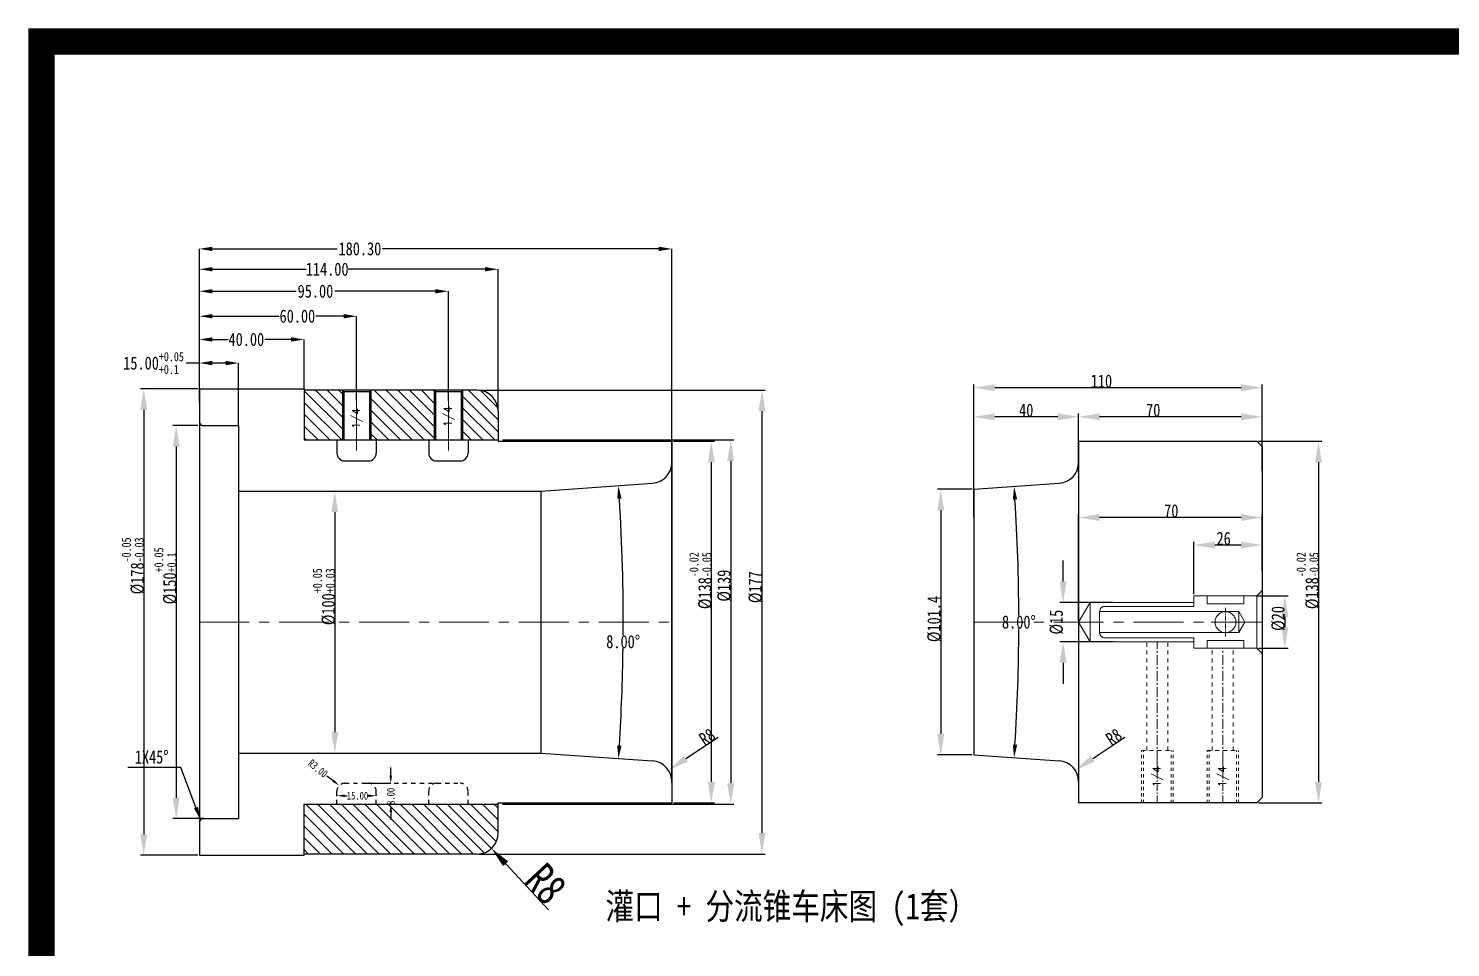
# Model space of a CAD drawing. Header units: millimetres. Extents: x 2673 to 5721, y -10743 to 3474.
# Drawn here: x 3294 to 3837, y 1300 to 1651 of the extents above; entities that cross this region are included whole.
import ezdxf
from ezdxf.enums import TextEntityAlignment as Align

# ---------------------------------------------------------------- set-up
doc = ezdxf.new("R2010")
doc.units = ezdxf.units.MM
doc.header["$LTSCALE"] = 16.335
doc.header["$PDMODE"] = 3
doc.header["$PDSIZE"] = 0.3125
for name, pattern in [('CENTER', [0.6, 0.375, -0.075, 0.075, -0.075]), ('HIDDEN', [0.2, 0.1, -0.1]), ('HIDDENX2', [0.75, 0.5, -0.25])]:
    doc.linetypes.add(name, pattern=pattern)
doc.layers.get('0').update_dxf_attribs({"linetype": 'CONTINUOUS'})
doc.layers.get('Defpoints').update_dxf_attribs({"linetype": 'CONTINUOUS'})
for name, color, linetype, lineweight in [('cool', 153, 'HIDDEN', 9), ('moldbase', 7, 'CONTINUOUS', 20), ('screw', 33, 'CONTINUOUS', 13), ('虚线', 6, 'HIDDENX2', 13)]:
    doc.layers.add(name, color=color, linetype=linetype, lineweight=lineweight)
doc.layers.add('DEFAULT_2', color=8, linetype='HIDDEN')
doc.styles.get("Standard").update_dxf_attribs({"font": 'txt', "width": 0.8})
doc.styles.add('TXT', font='txt.shx', dxfattribs={"bigfont": 'gbcbig.shx'})
doc.dimstyles.new('ISO-25', dxfattribs={"dimtxt": 12, "dimasz": 8, "dimexe": 1.25, "dimexo": 0.625, "dimgap": 0, "dimtad": 1, "dimdsep": 46, "dimtxsty": 'Standard', "dimcen": 0, "dimclrd": 4, "dimclre": 4, "dimclrt": 6, "dimazin": 0, "dimtfac": 1, "dimtofl": 0, "dimtmove": 0, "dimatfit": 3, "dimfxl": 0, "dimarcsym": 0})
doc.dimstyles.get("Standard").update_dxf_attribs({"dimtxt": 0.15625, "dimasz": 0.1875, "dimexe": 0.125, "dimexo": 0.0625, "dimtad": 0, "dimtih": 1, "dimtoh": 1, "dimdsep": 46, "dimtxsty": 'Standard', "dimcen": 0.09, "dimadec": 0, "dimazin": 0, "dimtp": 0.01, "dimtm": 0.01, "dimtfac": 1, "dimtofl": 0, "dimtmove": 0, "dimatfit": 3, "dimfxl": 0, "dimtolj": 1, "dimarcsym": 0})
doc.dimstyles.new('STANDARD$0', dxfattribs={"dimscale": 2, "dimtxt": 3, "dimasz": 3, "dimexe": 1.25, "dimexo": 0.625, "dimgap": 0.5, "dimtad": 0, "dimdsep": 46, "dimlunit": 6, "dimtxsty": 'Standard', "dimblk": 'CLOSEDBLANK', "dimcen": 0, "dimclrt": 2, "dimazin": 2, "dimtfac": 2, "dimtmove": 1, "dimatfit": 3, "dimfxl": 0, "dimtolj": 1, "dimtzin": 0, "dimarcsym": 0})

# ---------------------------------------------------------------- blocks, each defined once
blk = doc.blocks.new('*D463')
at = {"color": 4, "lineweight": -2}
for p, q in [((3540.42, 1493.68), (3556.08, 1493.68)), ((3554.83, 1485.68), (3554.83, 1363.68)), ((3540.42, 1355.68), (3556.08, 1355.68))]:
    blk.add_line(p, q, dxfattribs=at)
at = {"color": 4}
for points in [[(3553.5, 1485.68), (3556.17, 1485.68), (3554.83, 1493.68)], [(3553.5, 1363.68), (3556.17, 1363.68), (3554.83, 1355.68)]]:
    blk.add_solid(points, dxfattribs=at)
at = {"layer": 'Defpoints', "color": 0}
for p in [(3539.8, 1493.68), (3539.8, 1355.68), (3554.83, 1355.68)]:
    blk.add_point(p, dxfattribs=at)
at = {"color": 6, "lineweight": 0, "insert": (3550.75, 1440.49), "char_height": 5, "attachment_point": 5, "rotation": 90}
blk.add_mtext('%%C138{\\H0.7x;\\S-0.02^ -0.05;}', dxfattribs=at)
blk = doc.blocks.new('*D464')
at = {"color": 4, "lineweight": -2}
for p, q in [((3394.03, 1474.68), (3412.43, 1474.68)), ((3411.18, 1466.68), (3411.18, 1382.68)), ((3391.22, 1374.68), (3412.43, 1374.68))]:
    blk.add_line(p, q, dxfattribs=at)
at = {"color": 4}
for points in [[(3409.84, 1466.68), (3412.51, 1466.68), (3411.18, 1474.68)], [(3409.84, 1382.68), (3412.51, 1382.68), (3411.18, 1374.68)]]:
    blk.add_solid(points, dxfattribs=at)
at = {"layer": 'Defpoints', "color": 0}
for p in [(3393.4, 1474.68), (3390.6, 1374.68), (3411.18, 1374.68)]:
    blk.add_point(p, dxfattribs=at)
at = {"color": 6, "lineweight": 0, "insert": (3407.09, 1434.36), "char_height": 5, "attachment_point": 5, "rotation": 90}
blk.add_mtext('%%C100{\\H0.7x;\\S+0.05^ +0.03;}', dxfattribs=at)
blk = doc.blocks.new('*D465')
at = {"color": 4, "lineweight": -2}
for p, q in [((3359.5, 1508.68), (3359.5, 1532.54)), ((3364.5, 1532.54), (3370.44, 1532.54)), ((3394.5, 1532.54), (3384.44, 1532.54)), ((3399.5, 1513.68), (3399.5, 1532.54))]:
    blk.add_line(p, q, dxfattribs=at)
at = {"color": 4}
for points in [[(3364.5, 1533.38), (3364.5, 1531.71), (3359.5, 1532.54)], [(3394.5, 1533.38), (3394.5, 1531.71), (3399.5, 1532.54)]]:
    blk.add_solid(points, dxfattribs=at)
at = {"layer": 'Defpoints', "color": 0}
for p in [(3399.5, 1532.54), (3359.5, 1508.68), (3399.5, 1513.68)]:
    blk.add_point(p, dxfattribs=at)
at = {"color": 6, "insert": (3377.44, 1532.54), "char_height": 5, "attachment_point": 5}
blk.add_mtext('\\A1;40.00', dxfattribs=at)
blk = doc.blocks.new('*D476')
at = {"color": 4, "lineweight": -2}
for p, q in [((3359.5, 1508.68), (3359.5, 1541.42)), ((3364.5, 1541.42), (3389.91, 1541.42)), ((3414.5, 1541.42), (3403.91, 1541.42)), ((3419.5, 1509.18), (3419.5, 1541.42))]:
    blk.add_line(p, q, dxfattribs=at)
at = {"color": 4}
for points in [[(3364.5, 1542.25), (3364.5, 1540.58), (3359.5, 1541.42)], [(3414.5, 1542.25), (3414.5, 1540.58), (3419.5, 1541.42)]]:
    blk.add_solid(points, dxfattribs=at)
at = {"layer": 'Defpoints', "color": 0}
for p in [(3419.5, 1541.42), (3359.5, 1508.68), (3419.5, 1509.18)]:
    blk.add_point(p, dxfattribs=at)
at = {"color": 6, "insert": (3396.91, 1541.42), "char_height": 5, "attachment_point": 5}
blk.add_mtext('\\A1;60.00', dxfattribs=at)
blk = doc.blocks.new('*D477')
at = {"color": 4, "lineweight": -2}
for p, q in [((3359.5, 1508.68), (3359.5, 1550.94)), ((3364.5, 1550.94), (3396.46, 1550.94)), ((3449.5, 1550.94), (3411.13, 1550.94)), ((3454.5, 1509.18), (3454.5, 1550.94))]:
    blk.add_line(p, q, dxfattribs=at)
at = {"color": 4}
for points in [[(3364.5, 1551.77), (3364.5, 1550.1), (3359.5, 1550.94)], [(3449.5, 1551.77), (3449.5, 1550.1), (3454.5, 1550.94)]]:
    blk.add_solid(points, dxfattribs=at)
at = {"layer": 'Defpoints', "color": 0}
for p in [(3454.5, 1550.94), (3359.5, 1508.68), (3454.5, 1509.18)]:
    blk.add_point(p, dxfattribs=at)
at = {"color": 6, "insert": (3403.8, 1550.94), "char_height": 5, "attachment_point": 5}
blk.add_mtext('\\A1;95.00', dxfattribs=at)
blk = doc.blocks.new('*D478')
at = {"color": 4, "lineweight": -2}
for p, q in [((3359.5, 1508.68), (3359.5, 1559.34)), ((3364.5, 1559.34), (3400.27, 1559.34)), ((3468.5, 1559.34), (3416.27, 1559.34)), ((3473.5, 1505.18), (3473.5, 1559.34))]:
    blk.add_line(p, q, dxfattribs=at)
at = {"color": 4}
for points in [[(3364.5, 1560.17), (3364.5, 1558.51), (3359.5, 1559.34)], [(3468.5, 1560.17), (3468.5, 1558.51), (3473.5, 1559.34)]]:
    blk.add_solid(points, dxfattribs=at)
at = {"layer": 'Defpoints', "color": 0}
for p in [(3473.5, 1559.34), (3359.5, 1508.68), (3473.5, 1505.18)]:
    blk.add_point(p, dxfattribs=at)
at = {"color": 6, "insert": (3408.27, 1559.34), "char_height": 5, "attachment_point": 5}
blk.add_mtext('\\A1;114.00', dxfattribs=at)
blk = doc.blocks.new('*D479')
at = {"color": 4, "lineweight": -2}
for p, q in [((3359.5, 1508.68), (3359.5, 1567.12)), ((3364.5, 1567.12), (3412.1, 1567.12)), ((3534.8, 1567.12), (3429.43, 1567.12)), ((3539.8, 1363.36), (3539.8, 1567.12))]:
    blk.add_line(p, q, dxfattribs=at)
at = {"color": 4}
for points in [[(3364.5, 1567.95), (3364.5, 1566.29), (3359.5, 1567.12)], [(3534.8, 1567.95), (3534.8, 1566.29), (3539.8, 1567.12)]]:
    blk.add_solid(points, dxfattribs=at)
at = {"layer": 'Defpoints', "color": 0}
for p in [(3539.8, 1567.12), (3359.5, 1508.68), (3539.8, 1363.36)]:
    blk.add_point(p, dxfattribs=at)
at = {"color": 6, "insert": (3420.76, 1567.12), "char_height": 5, "attachment_point": 5}
blk.add_mtext('\\A1;180.30', dxfattribs=at)
blk = doc.blocks.new('*D468')
at = {"color": 4, "lineweight": -2}
for p, q in [((3694.97, 1481.81), (3694.97, 1504.27)), ((3756.97, 1503.02), (3702.97, 1503.02)), ((3764.97, 1487.31), (3764.97, 1504.27))]:
    blk.add_line(p, q, dxfattribs=at)
at = {"color": 4}
for points in [[(3702.97, 1504.35), (3702.97, 1501.68), (3694.97, 1503.02)], [(3756.97, 1504.35), (3756.97, 1501.68), (3764.97, 1503.02)]]:
    blk.add_solid(points, dxfattribs=at)
at = {"layer": 'Defpoints', "color": 0}
for p in [(3694.97, 1503.02), (3764.97, 1486.68), (3694.97, 1481.18)]:
    blk.add_point(p, dxfattribs=at)
at = {"color": 6, "lineweight": 0, "insert": (3723.42, 1505.52), "char_height": 5, "attachment_point": 5}
blk.add_mtext('70', dxfattribs=at)
blk = doc.blocks.new('*D469')
at = {"color": 4, "lineweight": -2}
for p, q in [((3654.97, 1464.74), (3654.97, 1515.38)), ((3756.97, 1514.13), (3662.97, 1514.13)), ((3764.97, 1482.31), (3764.97, 1515.38))]:
    blk.add_line(p, q, dxfattribs=at)
at = {"color": 4}
for points in [[(3662.97, 1515.46), (3662.97, 1512.8), (3654.97, 1514.13)], [(3756.97, 1515.46), (3756.97, 1512.8), (3764.97, 1514.13)]]:
    blk.add_solid(points, dxfattribs=at)
at = {"layer": 'Defpoints', "color": 0}
for p in [(3654.97, 1514.13), (3764.97, 1481.68), (3654.97, 1464.12)]:
    blk.add_point(p, dxfattribs=at)
at = {"color": 6, "lineweight": 0, "insert": (3703.66, 1516.63), "char_height": 5, "attachment_point": 5}
blk.add_mtext('110', dxfattribs=at)
blk = doc.blocks.new('*D470')
at = {"color": 4, "lineweight": -2}
for p, q in [((3654.97, 1464.74), (3654.97, 1504.27)), ((3686.97, 1503.02), (3662.97, 1503.02)), ((3694.97, 1482.2), (3694.97, 1504.27))]:
    blk.add_line(p, q, dxfattribs=at)
at = {"color": 4}
for points in [[(3662.97, 1504.35), (3662.97, 1501.68), (3654.97, 1503.02)], [(3686.97, 1504.35), (3686.97, 1501.68), (3694.97, 1503.02)]]:
    blk.add_solid(points, dxfattribs=at)
at = {"layer": 'Defpoints', "color": 0}
for p in [(3654.97, 1503.02), (3694.97, 1481.57), (3654.97, 1464.12)]:
    blk.add_point(p, dxfattribs=at)
at = {"color": 6, "lineweight": 0, "insert": (3674.97, 1505.52), "char_height": 5, "attachment_point": 5}
blk.add_mtext('40', dxfattribs=at)
blk = doc.blocks.new('*D471')
at = {"color": 4, "lineweight": -2}
for p, q in [((3763.59, 1493.68), (3787.73, 1493.68)), ((3786.48, 1485.68), (3786.48, 1363.68)), ((3763.59, 1355.68), (3787.73, 1355.68))]:
    blk.add_line(p, q, dxfattribs=at)
at = {"color": 4}
for points in [[(3785.14, 1485.68), (3787.81, 1485.68), (3786.48, 1493.68)], [(3785.14, 1363.68), (3787.81, 1363.68), (3786.48, 1355.68)]]:
    blk.add_solid(points, dxfattribs=at)
at = {"layer": 'Defpoints', "color": 0}
for p in [(3762.97, 1493.68), (3762.97, 1355.68), (3786.48, 1355.68)]:
    blk.add_point(p, dxfattribs=at)
at = {"color": 6, "lineweight": 0, "insert": (3782.39, 1440.49), "char_height": 5, "attachment_point": 5, "rotation": 90}
blk.add_mtext('%%C138{\\H0.7x;\\S-0.02^ -0.05;}', dxfattribs=at)
blk = doc.blocks.new('*D489')
at = {"color": 4, "lineweight": -2}
for p, q in [((3654.34, 1475.38), (3641.1, 1475.38)), ((3642.35, 1467.38), (3642.35, 1381.98)), ((3654.34, 1373.98), (3641.1, 1373.98))]:
    blk.add_line(p, q, dxfattribs=at)
at = {"color": 4}
for points in [[(3641.01, 1467.38), (3643.68, 1467.38), (3642.35, 1475.38)], [(3641.01, 1381.98), (3643.68, 1381.98), (3642.35, 1373.98)]]:
    blk.add_solid(points, dxfattribs=at)
at = {"layer": 'Defpoints', "color": 0}
for p in [(3654.97, 1475.38), (3642.35, 1373.98), (3654.97, 1373.98)]:
    blk.add_point(p, dxfattribs=at)
at = {"color": 6, "lineweight": 0, "insert": (3639.85, 1425.87), "char_height": 5, "attachment_point": 5, "rotation": 90}
blk.add_mtext('%%c101.4', dxfattribs=at)
blk = doc.blocks.new('*D490')
at = {"color": 4, "lineweight": -2}
for p, q in [((3762.51, 1434.68), (3774.87, 1434.68)), ((3773.62, 1426.68), (3773.62, 1422.68)), ((3763.59, 1414.68), (3774.87, 1414.68))]:
    blk.add_line(p, q, dxfattribs=at)
at = {"color": 4}
for points in [[(3772.28, 1426.68), (3774.95, 1426.68), (3773.62, 1434.68)], [(3772.28, 1422.68), (3774.95, 1422.68), (3773.62, 1414.68)]]:
    blk.add_solid(points, dxfattribs=at)
at = {"layer": 'Defpoints', "color": 0}
for p in [(3761.88, 1434.68), (3762.97, 1414.68), (3773.62, 1414.68)]:
    blk.add_point(p, dxfattribs=at)
at = {"color": 6, "lineweight": 0, "insert": (3771.12, 1426.07), "char_height": 5, "attachment_point": 5, "rotation": 90}
blk.add_mtext('%%c20', dxfattribs=at)
blk = doc.blocks.new('*D491')
at = {"color": 4, "lineweight": -2}
for p, q in [((3738.97, 1435.31), (3738.97, 1455.33)), ((3756.97, 1454.08), (3746.97, 1454.08)), ((3764.97, 1447.96), (3764.97, 1455.33))]:
    blk.add_line(p, q, dxfattribs=at)
at = {"color": 4}
for points in [[(3746.97, 1455.41), (3746.97, 1452.75), (3738.97, 1454.08)], [(3756.97, 1455.41), (3756.97, 1452.75), (3764.97, 1454.08)]]:
    blk.add_solid(points, dxfattribs=at)
at = {"layer": 'Defpoints', "color": 0}
for p in [(3738.97, 1454.08), (3764.97, 1447.33), (3738.97, 1434.68)]:
    blk.add_point(p, dxfattribs=at)
at = {"color": 6, "lineweight": 0, "insert": (3750.29, 1456.58), "char_height": 5, "attachment_point": 5}
blk.add_mtext('26', dxfattribs=at)
blk = doc.blocks.new('*D492')
at = {"color": 4, "lineweight": -2}
for p, q in [((3689.03, 1440.18), (3689.03, 1448.18)), ((3707.98, 1432.18), (3687.78, 1432.18)), ((3707.98, 1417.18), (3687.78, 1417.18)), ((3689.03, 1409.18), (3689.03, 1401.18))]:
    blk.add_line(p, q, dxfattribs=at)
at = {"color": 4}
for points in [[(3687.7, 1440.18), (3690.37, 1440.18), (3689.03, 1432.18)], [(3687.7, 1409.18), (3690.37, 1409.18), (3689.03, 1417.18)]]:
    blk.add_solid(points, dxfattribs=at)
at = {"layer": 'Defpoints', "color": 0}
for p in [(3708.61, 1432.18), (3689.03, 1417.18), (3708.61, 1417.18)]:
    blk.add_point(p, dxfattribs=at)
at = {"color": 6, "lineweight": 0, "insert": (3686.53, 1424.68), "char_height": 5, "attachment_point": 5, "rotation": 90}
blk.add_mtext('%%c15', dxfattribs=at)
blk = doc.blocks.new('*D472')
at = {"color": 4, "lineweight": -2}
for p, q in [((3358.87, 1513.68), (3337.04, 1513.68)), ((3338.29, 1505.68), (3338.29, 1343.68)), ((3358.87, 1335.68), (3337.04, 1335.68))]:
    blk.add_line(p, q, dxfattribs=at)
at = {"color": 4}
for points in [[(3336.95, 1505.68), (3339.62, 1505.68), (3338.29, 1513.68)], [(3336.95, 1343.68), (3339.62, 1343.68), (3338.29, 1335.68)]]:
    blk.add_solid(points, dxfattribs=at)
at = {"layer": 'Defpoints', "color": 0}
for p in [(3359.5, 1513.68), (3338.29, 1335.68), (3359.5, 1335.68)]:
    blk.add_point(p, dxfattribs=at)
at = {"color": 6, "lineweight": 0, "insert": (3334.2, 1446.13), "char_height": 5, "attachment_point": 5, "rotation": 90}
blk.add_mtext('%%C178{\\H0.7x;\\S-0.05^ -0.03;}', dxfattribs=at)
blk = doc.blocks.new('*D473')
at = {"color": 3, "linetype": 'Continuous', "lineweight": -2}
for p, q in [((3412, 1358.23), (3412, 1358.41)), ((3415, 1358.41), (3415.84, 1358.41)), ((3424, 1358.41), (3423.84, 1358.41)), ((3427, 1358.5), (3427, 1358.41))]:
    blk.add_line(p, q, dxfattribs=at)
at = {"color": 3}
for points in [[(3415, 1358.91), (3415, 1357.91), (3412, 1358.41)], [(3424, 1358.91), (3424, 1357.91), (3427, 1358.41)]]:
    blk.add_solid(points, dxfattribs=at)
at = {"layer": 'Defpoints', "color": 0}
for p in [(3412, 1358.41), (3412, 1358.23), (3427, 1358.5)]:
    blk.add_point(p, dxfattribs=at)
at = {"color": 6, "insert": (3419.84, 1358.41), "char_height": 3, "attachment_point": 5}
blk.add_mtext('\\A1;15.00', dxfattribs=at)
blk = doc.blocks.new('*D493')
at = {"color": 3, "linetype": 'Continuous', "lineweight": -2}
for p, q in [((3432.54, 1366.18), (3432.54, 1369.18)), ((3421.9, 1363.18), (3432.54, 1363.18)), ((3422.6, 1355.18), (3432.54, 1355.18)), ((3432.54, 1352.18), (3432.54, 1349.18))]:
    blk.add_line(p, q, dxfattribs=at)
at = {"color": 3}
for points in [[(3432.04, 1366.18), (3433.04, 1366.18), (3432.54, 1363.18)], [(3432.04, 1352.18), (3433.04, 1352.18), (3432.54, 1355.18)]]:
    blk.add_solid(points, dxfattribs=at)
at = {"layer": 'Defpoints', "color": 0}
for p in [(3421.9, 1363.18), (3422.6, 1355.18), (3432.54, 1355.18)]:
    blk.add_point(p, dxfattribs=at)
at = {"color": 6, "insert": (3432.54, 1358.18), "char_height": 3, "attachment_point": 5, "rotation": 90}
blk.add_mtext('\\A1;8.00', dxfattribs=at)
blk = doc.blocks.new('*D494')
at = {"color": 3, "linetype": 'Continuous', "lineweight": -2}
blk.add_line((3408.2, 1366.07), (3410.54, 1364.18), dxfattribs=at)
at = {"color": 3}
blk.add_solid([(3410.85, 1364.57), (3410.23, 1363.79), (3412.88, 1362.3)], dxfattribs=at)
at = {"layer": 'Defpoints', "color": 0}
for p in [(3412.88, 1362.3), (3415.21, 1360.42)]:
    blk.add_point(p, dxfattribs=at)
at = {"color": 6, "insert": (3404.77, 1368.82), "char_height": 3, "attachment_point": 5, "rotation": 321.1797}
blk.add_mtext('\\A1;R3.00', dxfattribs=at)
blk = doc.blocks.new('*D495')
at = {"color": 4, "lineweight": -2}
for p, q in [((3466.12, 1513.18), (3575.41, 1513.18)), ((3574.16, 1505.18), (3574.16, 1344.18)), ((3466.12, 1336.18), (3575.41, 1336.18))]:
    blk.add_line(p, q, dxfattribs=at)
at = {"color": 4}
for points in [[(3572.82, 1505.18), (3575.49, 1505.18), (3574.16, 1513.18)], [(3572.82, 1344.18), (3575.49, 1344.18), (3574.16, 1336.18)]]:
    blk.add_solid(points, dxfattribs=at)
at = {"layer": 'Defpoints', "color": 0}
for p in [(3465.5, 1513.18), (3465.5, 1336.18), (3574.16, 1336.18)]:
    blk.add_point(p, dxfattribs=at)
at = {"color": 6, "lineweight": 0, "insert": (3571.66, 1438.02), "char_height": 5, "attachment_point": 5, "rotation": 90}
blk.add_mtext('%%c177', dxfattribs=at)
blk = doc.blocks.new('*D474')
at = {"color": 4, "lineweight": -2}
for p, q in [((3358.87, 1499.68), (3349.43, 1499.68)), ((3350.68, 1491.68), (3350.68, 1357.68)), ((3361.24, 1349.68), (3349.43, 1349.68))]:
    blk.add_line(p, q, dxfattribs=at)
at = {"color": 4}
for points in [[(3349.34, 1491.68), (3352.01, 1491.68), (3350.68, 1499.68)], [(3349.34, 1357.68), (3352.01, 1357.68), (3350.68, 1349.68)]]:
    blk.add_solid(points, dxfattribs=at)
at = {"layer": 'Defpoints', "color": 0}
for p in [(3359.5, 1499.68), (3350.68, 1349.68), (3361.86, 1349.68)]:
    blk.add_point(p, dxfattribs=at)
at = {"color": 6, "lineweight": 0, "insert": (3346.59, 1442.31), "char_height": 5, "attachment_point": 5, "rotation": 90}
blk.add_mtext('%%C150{\\H0.7x;\\S+0.05^ +0.1;}', dxfattribs=at)
blk = doc.blocks.new('*D496')
at = {"color": 4, "lineweight": -2}
for p, q in [((3475.12, 1494.18), (3563.48, 1494.18)), ((3562.23, 1486.18), (3562.23, 1363.18)), ((3475.12, 1355.18), (3563.48, 1355.18))]:
    blk.add_line(p, q, dxfattribs=at)
at = {"color": 4}
for points in [[(3560.9, 1486.18), (3563.56, 1486.18), (3562.23, 1494.18)], [(3560.9, 1363.18), (3563.56, 1363.18), (3562.23, 1355.18)]]:
    blk.add_solid(points, dxfattribs=at)
at = {"layer": 'Defpoints', "color": 0}
for p in [(3474.5, 1494.18), (3474.5, 1355.18), (3562.23, 1355.18)]:
    blk.add_point(p, dxfattribs=at)
at = {"color": 6, "lineweight": 0, "insert": (3559.73, 1438.59), "char_height": 5, "attachment_point": 5, "rotation": 90}
blk.add_mtext('%%c139', dxfattribs=at)
blk = doc.blocks.new('*D497')
at = {"color": 4, "lineweight": -2}
for p, q in [((3359.5, 1523.55), (3354.5, 1523.55)), ((3359.5, 1512.67), (3359.5, 1523.55)), ((3369.5, 1523.55), (3364.5, 1523.55)), ((3374.5, 1499.68), (3374.5, 1523.55))]:
    blk.add_line(p, q, dxfattribs=at)
at = {"color": 4}
for points in [[(3364.5, 1524.38), (3364.5, 1522.71), (3359.5, 1523.55)], [(3369.5, 1524.38), (3369.5, 1522.71), (3374.5, 1523.55)]]:
    blk.add_solid(points, dxfattribs=at)
at = {"layer": 'Defpoints', "color": 0}
for p in [(3359.5, 1523.55), (3359.5, 1512.67), (3374.5, 1499.68)]:
    blk.add_point(p, dxfattribs=at)
at = {"color": 6, "insert": (3342.03, 1523.55), "char_height": 5, "attachment_point": 5}
blk.add_mtext('\\A1;15.00{\\H0.7x;\\S+0.05^ +0.1;}', dxfattribs=at)
blk = doc.blocks.new('*D500')
at = {"color": 4, "lineweight": -2}
for start, end in [(359.61598, 3.61621), (356.38379, 359.23217)]:
    blk.add_arc((2774.77, 1424.68), 746.46, start, end, dxfattribs=at)
at = {"color": 4}
for points in [[(3518.91, 1471.71), (3520.57, 1471.82), (3519.4, 1476.75)], [(3520.57, 1377.55), (3518.91, 1377.66), (3519.4, 1372.61)]]:
    blk.add_solid(points, dxfattribs=at)
at = {"layer": 'Defpoints', "color": 0}
for p in [(3532.36, 1477.66), (3489.8, 1474.68), (3521.02, 1442.05), (3489.8, 1374.68), (3532.36, 1371.71)]:
    blk.add_point(p, dxfattribs=at)
at = {"color": 6, "insert": (3521.19, 1417.18), "char_height": 5, "attachment_point": 5}
blk.add_mtext('\\A1;8.00°', dxfattribs=at)
blk = doc.blocks.new('*D501')
at = {"color": 4, "lineweight": -2}
blk.add_line((3557.39, 1380.62), (3545.15, 1372.54), dxfattribs=at)
at = {"color": 4}
blk.add_solid([(3544.42, 1373.66), (3545.89, 1371.43), (3538.47, 1368.13)], dxfattribs=at)
at = {"layer": 'Defpoints', "color": 0}
for p in [(3538.47, 1368.13), (3531.8, 1363.73)]:
    blk.add_point(p, dxfattribs=at)
at = {"color": 6, "lineweight": 0, "insert": (3553.23, 1380.87), "char_height": 5, "attachment_point": 5, "rotation": 33.4383}
blk.add_mtext('R8', dxfattribs=at)
blk = doc.blocks.new('*D502')
at = {"color": 4, "lineweight": -2}
for start, end in [(0.19285, 3.61401), (356.3857, 359.80686)]:
    blk.add_arc((2929.96, 1424.68), 742.2, start, end, dxfattribs=at)
at = {"color": 4}
for points in [[(3669.85, 1471.41), (3671.52, 1471.52), (3670.35, 1476.46)], [(3671.52, 1377.84), (3669.85, 1377.95), (3670.35, 1372.91)]]:
    blk.add_solid(points, dxfattribs=at)
at = {"layer": 'Defpoints', "color": 0}
for p in [(3687.58, 1477.66), (3654.97, 1475.38), (3671.96, 1407.41), (3654.97, 1373.98), (3687.53, 1371.71)]:
    blk.add_point(p, dxfattribs=at)
at = {"color": 6, "insert": (3672.16, 1424.68), "char_height": 5, "attachment_point": 5}
blk.add_mtext('\\A1;8.00°', dxfattribs=at)
blk = doc.blocks.new('*D503')
at = {"color": 4, "lineweight": -2}
blk.add_line((3712.56, 1380.62), (3700.32, 1372.54), dxfattribs=at)
at = {"color": 4}
blk.add_solid([(3699.59, 1373.66), (3701.06, 1371.43), (3693.64, 1368.13)], dxfattribs=at)
at = {"layer": 'Defpoints', "color": 0}
for p in [(3693.64, 1368.13), (3686.97, 1363.73)]:
    blk.add_point(p, dxfattribs=at)
at = {"color": 6, "lineweight": 0, "insert": (3708.4, 1380.87), "char_height": 5, "attachment_point": 5, "rotation": 33.4383}
blk.add_mtext('R8', dxfattribs=at)
blk = doc.blocks.new('*D513')
at = {"color": 4, "lineweight": -2}
for p, q in [((3694.97, 1425.31), (3694.97, 1465.85)), ((3764.97, 1444.15), (3764.97, 1465.85)), ((3756.97, 1464.6), (3702.97, 1464.6))]:
    blk.add_line(p, q, dxfattribs=at)
at = {"color": 4}
for points in [[(3702.97, 1465.93), (3702.97, 1463.27), (3694.97, 1464.6)], [(3756.97, 1465.93), (3756.97, 1463.27), (3764.97, 1464.6)]]:
    blk.add_solid(points, dxfattribs=at)
at = {"layer": 'Defpoints', "color": 0}
for p in [(3694.97, 1464.6), (3764.97, 1443.52), (3694.97, 1424.68)]:
    blk.add_point(p, dxfattribs=at)
at = {"color": 6, "lineweight": 0, "insert": (3730.31, 1467.1), "char_height": 5, "attachment_point": 5}
blk.add_mtext('70', dxfattribs=at)
blk = doc.blocks.new('*D539')
at = {"color": 4, "lineweight": -2}
blk.add_line((3492.67, 1314.83), (3476.37, 1332.44), dxfattribs=at)
at = {"color": 4}
blk.add_solid([(3477.35, 1333.35), (3475.39, 1331.54), (3470.93, 1338.31)], dxfattribs=at)
at = {"layer": 'Defpoints', "color": 0}
for p in [(3465.5, 1344.18), (3470.93, 1338.31)]:
    blk.add_point(p, dxfattribs=at)
at = {"color": 6, "insert": (3491.64, 1324.78), "char_height": 12, "attachment_point": 5, "rotation": 312.7928}
blk.add_mtext('R8', dxfattribs=at)

msp = doc.modelspace()

# ---------------------------------------------------------------- hatches: boundary and pattern name
h = msp.add_hatch()
h.set_pattern_fill('ANSI31', color=6, angle=90, style=0)
h.set_pattern_definition([(135, (3806.1718, -2045.761), (-2.245064, -2.245064), [])])
h.paths.add_polyline_path([(3414.099, 1513.182), (3399.499, 1513.182), (3399.499, 1494.182), (3414.099, 1494.182)])
h.paths.add_polyline_path([(3449.099, 1513.182), (3424.899, 1513.182), (3424.899, 1494.182), (3449.099, 1494.182)])
h.paths.add_polyline_path([(3473.499, 1505.182, 0.4142136), (3465.499, 1513.182), (3459.899, 1513.182), (3459.899, 1494.182), (3473.499, 1494.182)])
h.paths.add_polyline_path([(3473.499, 1355.182), (3399.499, 1355.182), (3399.499, 1336.182), (3465.499, 1336.182, 0.4142136), (3473.499, 1344.182)])
h.paths.add_polyline_path([(3430.293, 1354.232), (3430.293, 1362.132), (3434.793, 1362.132), (3434.793, 1354.232)], flags=9)

# ---------------------------------------------------------------- linework, layer by layer
for p, q in [((3359.499, 1513.682), (3399.499, 1513.682)), ((3359.499, 1513.682), (3359.499, 1348.682)), ((3399.499, 1513.682), (3399.499, 1494.182)), ((3465.499, 1513.182), (3399.499, 1513.182)), ((3414.099, 1513.182), (3414.099, 1494.182)), ((3414.099, 1513.182), (3414.599, 1512.682)), ((3414.599, 1512.682), (3414.599, 1494.182)), ((3414.599, 1512.682), (3424.399, 1512.682)), ((3424.899, 1513.182), (3424.399, 1512.682)), ((3424.399, 1512.682), (3424.399, 1494.182)), ((3424.899, 1513.182), (3424.899, 1494.182)), ((3449.099, 1513.182), (3449.099, 1494.182)), ((3449.099, 1513.182), (3449.599, 1512.682)), ((3449.599, 1512.682), (3449.599, 1494.182)), ((3449.599, 1512.682), (3459.399, 1512.682)), ((3459.899, 1513.182), (3459.399, 1512.682)), ((3459.399, 1512.682), (3459.399, 1494.182)), ((3459.899, 1513.182), (3459.899, 1494.182)), ((3473.499, 1505.182), (3473.499, 1493.682)), ((3360.499, 1499.682), (3359.499, 1500.682)), ((3360.499, 1499.682), (3374.499, 1499.682)), ((3374.499, 1499.682), (3374.499, 1349.682)), ((3399.499, 1494.182), (3473.499, 1494.182)), ((3411.999, 1494.182), (3411.999, 1489.182)), ((3426.999, 1494.182), (3426.999, 1489.182)), ((3446.999, 1494.182), (3446.999, 1489.182)), ((3461.999, 1494.182), (3461.999, 1489.182)), ((3473.499, 1493.682), (3539.799, 1493.682)), ((3539.799, 1493.682), (3539.799, 1485.639)), ((3694.969, 1493.683), (3694.969, 1355.682)), ((3694.969, 1493.683), (3762.969, 1493.682)), ((3762.969, 1493.682), (3764.969, 1491.682)), ((3764.969, 1491.682), (3764.969, 1357.683)), ((3414.999, 1486.182), (3423.999, 1486.182)), ((3449.999, 1486.182), (3458.999, 1486.182)), ((3539.799, 1485.639), (3539.799, 1363.726)), ((3489.799, 1474.682), (3532.357, 1477.658)), ((3654.969, 1475.382), (3687.576, 1477.662)), ((3374.499, 1474.682), (3489.799, 1474.682)), ((3489.799, 1474.682), (3489.799, 1374.682)), ((3654.969, 1475.382), (3654.969, 1373.983)), ((3374.499, 1374.682), (3489.799, 1374.682)), ((3489.799, 1374.682), (3532.357, 1371.706)), ((3654.969, 1373.983), (3687.527, 1371.707)), ((3539.799, 1363.726), (3539.799, 1355.682)), ((3762.969, 1355.683), (3764.969, 1357.683)), ((3399.499, 1355.182), (3473.499, 1355.182)), ((3399.499, 1335.682), (3399.499, 1355.182)), ((3473.499, 1344.182), (3473.499, 1355.682)), ((3473.499, 1355.682), (3539.799, 1355.682)), ((3762.968, 1355.682), (3694.969, 1355.682)), ((3360.499, 1349.682), (3359.499, 1348.682)), ((3359.499, 1348.682), (3359.499, 1335.682)), ((3360.499, 1349.682), (3374.499, 1349.682)), ((3359.499, 1335.682), (3399.499, 1335.682)), ((3465.499, 1336.182), (3399.499, 1336.182))]:
    msp.add_line(p, q)
at = {"const_width": 10}
msp.add_lwpolyline([(4267.959, 829.788), (3299.301, 829.788), (3299.301, 1646.248), (4267.959, 1646.248)], close=True, dxfattribs=at)
for centre, radius, start, end in [((3465.499, 1505.182), 8, 360, 90), ((3414.999, 1489.182), 3, 180, 270), ((3423.999, 1489.182), 3, 270, 0), ((3449.999, 1489.182), 3, 180, 270), ((3458.999, 1489.182), 3, 270, 0), ((3531.799, 1485.639), 8, 274, 0), ((3686.969, 1485.639), 8, 274, 0), ((3531.799, 1363.726), 8, 0, 86), ((3686.969, 1363.726), 8, 0, 86), ((3465.499, 1344.182), 8, 270, 0)]:
    msp.add_arc(centre, radius, start, end)
at = {"layer": 'cool', "ltscale": 0.932966}
for p, q in [((3720.969, 1375.682), (3720.969, 1417.183)), ((3728.969, 1375.682), (3728.969, 1417.183)), ((3745.969, 1375.682), (3745.969, 1414.683)), ((3753.969, 1375.682), (3753.969, 1414.683)), ((3718.969, 1375.682), (3730.969, 1375.682)), ((3743.969, 1375.682), (3755.969, 1375.682))]:
    msp.add_line(p, q, dxfattribs=at)
at = {"layer": 'cool', "color": 1, "linetype": 'CENTER', "ltscale": 0.621977}
for p, q in [((3724.969, 1365.682), (3724.969, 1417.183)), ((3749.969, 1365.682), (3749.969, 1414.683))]:
    msp.add_line(p, q, dxfattribs=at)
at = {"layer": 'DEFAULT_2', "color": 8, "linetype": 'HIDDEN'}
for p, q in [((3414.999, 1363.182), (3423.999, 1363.182)), ((3423.999, 1363.182), (3454.999, 1363.182)), ((3449.999, 1363.182), (3458.999, 1363.182)), ((3411.999, 1355.182), (3411.999, 1360.182)), ((3426.999, 1355.182), (3426.999, 1360.182)), ((3446.999, 1355.182), (3446.999, 1360.182)), ((3461.999, 1355.182), (3461.999, 1360.182))]:
    msp.add_line(p, q, dxfattribs=at)
for centre, start, end in [((3414.999, 1360.182), 90, 180), ((3423.999, 1360.182), 0, 90), ((3449.999, 1360.182), 90, 180), ((3458.999, 1360.182), 0, 90)]:
    msp.add_arc(centre, 3, start, end, dxfattribs=at)
at = {"layer": 'moldbase', "color": 1, "linetype": 'CENTER', "ltscale": 3.109887}
for p, q in [((3419.499, 1509.182), (3419.499, 1486.182)), ((3454.499, 1509.182), (3454.499, 1486.182)), ((3359.499, 1424.682), (3539.799, 1424.682)), ((3654.969, 1424.682), (3764.969, 1424.682))]:
    msp.add_line(p, q, dxfattribs=at)
at = {"layer": 'screw', "color": 92, "linetype": 'HIDDEN', "ltscale": 0.746373}
for p, q in [((3718.969, 1355.682), (3718.969, 1375.682)), ((3730.969, 1355.682), (3730.969, 1375.682)), ((3743.969, 1355.682), (3743.969, 1375.682)), ((3755.969, 1355.682), (3755.969, 1375.682))]:
    msp.add_line(p, q, dxfattribs=at)
at = {"layer": 'screw', "linetype": 'HIDDEN', "ltscale": 0.746373}
for p, q in [((3719.719, 1355.682), (3719.719, 1375.682)), ((3730.219, 1355.682), (3730.219, 1375.682)), ((3744.719, 1355.682), (3744.719, 1375.682)), ((3755.219, 1355.682), (3755.219, 1375.682))]:
    msp.add_line(p, q, dxfattribs=at)
at = {"layer": 'screw', "color": 1, "linetype": 'CENTER', "ltscale": 0.466483}
for p, q in [((3724.969, 1355.682), (3724.969, 1375.682)), ((3749.969, 1355.682), (3749.969, 1375.682))]:
    msp.add_line(p, q, dxfattribs=at)
at = {"layer": '虚线', "ltscale": 10}
for p, q in [((3738.969, 1434.682), (3738.969, 1430.683)), ((3762.969, 1434.682), (3738.969, 1434.682)), ((3743.969, 1434.682), (3743.969, 1431.682)), ((3757.969, 1434.682), (3757.969, 1431.682)), ((3762.969, 1434.682), (3764.969, 1436.683)), ((3762.969, 1434.682), (3762.969, 1414.683)), ((3694.969, 1424.682), (3699.299, 1432.183)), ((3738.969, 1432.183), (3699.299, 1432.183)), ((3699.299, 1432.183), (3699.299, 1417.183)), ((3702.969, 1428.683), (3756.094, 1428.683)), ((3702.969, 1420.683), (3702.969, 1428.683)), ((3738.969, 1430.683), (3704.967, 1430.683)), ((3757.969, 1431.682), (3743.969, 1431.682)), ((3756.091, 1428.683), (3756.073, 1420.686)), ((3758.39, 1424.7), (3756.091, 1428.683)), ((3694.969, 1424.682), (3699.299, 1417.182)), ((3758.39, 1424.7), (3756.071, 1420.683)), ((3738.969, 1417.183), (3699.299, 1417.183)), ((3702.969, 1420.683), (3756.071, 1420.683)), ((3738.969, 1418.683), (3704.969, 1418.683)), ((3738.969, 1414.683), (3738.969, 1418.683)), ((3743.969, 1414.683), (3743.969, 1417.683)), ((3757.969, 1417.683), (3743.969, 1417.683)), ((3757.969, 1414.683), (3757.969, 1417.683)), ((3762.969, 1414.683), (3738.969, 1414.683)), ((3762.969, 1414.683), (3764.969, 1412.683))]:
    msp.add_line(p, q, dxfattribs=at)
at = {"layer": '虚线', "color": 1, "linetype": 'CENTER', "ltscale": 0.310989}
for p, q in [((3750.969, 1419.182), (3750.969, 1430.182)), ((3745.469, 1424.682), (3756.469, 1424.682))]:
    msp.add_line(p, q, dxfattribs=at)
at = {"layer": '虚线', "ltscale": 10}
msp.add_circle((3750.969, 1424.682), 4, dxfattribs=at)
for centre, start, end in [((3704.969, 1428.683), 90, 180), ((3704.969, 1420.683), 180, 270)]:
    msp.add_arc(centre, 2, start, end, dxfattribs=at)

# ---------------------------------------------------------------- texts
at = {"color": 6, "insert": (3334.869, 1375.707), "char_height": 5, "width": 18.00079, "attachment_point": 1}
msp.add_mtext('{\\fSimSun|b0|i0|c134|p2;1X45%%D}', dxfattribs=at)
at = {"insert": (3509.011, 1321.247), "char_height": 10, "width": 184.05419, "attachment_point": 1}
msp.add_mtext('{\\fSimSun|b0|i0|c134|p2; 灌口 + 分流锥车床图 (1套）}', dxfattribs=at)
at = {"layer": 'screw', "color": 222, "linetype": 'HIDDEN', "ltscale": 0.746373, "style": 'TXT'}
for rotation, p in [(90, (3419.499, 1502.387)), (90, (3454.499, 1503.169)), (89.99973, (3724.969, 1365.682)), (89.99973, (3749.969, 1365.682))]:
    msp.add_text('1/4', height=3, rotation=rotation, dxfattribs=at).set_placement(p, align=Align.MIDDLE)

# ---------------------------------------------------------------- dimensions: what is measured, and where the dimension line sits
for base, p1, p2, dimstyle, override, picture, middle in [((3539.799, 1567.121), (3359.499, 1508.682), (3539.799, 1363.365), 'Standard', {"dimtxt": 5, "dimasz": 5, "dimexe": 0, "dimexo": 0, "dimgap": 0, "dimtad": 0, "dimzin": 0, "dimcen": 0, "dimclrd": 4, "dimclre": 4, "dimclrt": 6, "dimadec": 2, "dimtol": 0, "dimfxl": 1.25, "dimtzin": 0}, '*D479', (3420.763, 1567.121)), ((3473.499, 1559.339), (3359.499, 1508.682), (3473.499, 1505.182), 'Standard', {"dimtxt": 5, "dimasz": 5, "dimexe": 0, "dimexo": 0, "dimgap": 0, "dimtad": 0, "dimzin": 0, "dimcen": 0, "dimclrd": 4, "dimclre": 4, "dimclrt": 6, "dimadec": 2, "dimtol": 0, "dimfxl": 1.25, "dimtzin": 0}, '*D478', (3408.27, 1559.339)), ((3454.499, 1550.938), (3359.499, 1508.682), (3454.499, 1509.182), 'Standard', {"dimtxt": 5, "dimasz": 5, "dimexe": 0, "dimexo": 0, "dimgap": 0, "dimtad": 0, "dimzin": 0, "dimcen": 0, "dimclrd": 4, "dimclre": 4, "dimclrt": 6, "dimadec": 2, "dimtol": 0, "dimfxl": 1.25, "dimtzin": 0}, '*D477', (3403.798, 1550.938)), ((3419.499, 1541.418), (3359.499, 1508.682), (3419.499, 1509.182), 'Standard', {"dimtxt": 5, "dimasz": 5, "dimexe": 0, "dimexo": 0, "dimgap": 0, "dimtad": 0, "dimzin": 0, "dimcen": 0, "dimclrd": 4, "dimclre": 4, "dimclrt": 6, "dimadec": 2, "dimtol": 0, "dimfxl": 1.25, "dimtzin": 0}, '*D476', (3396.906, 1541.418)), ((3399.499, 1532.545), (3359.499, 1508.682), (3399.499, 1513.682), 'Standard', {"dimtxt": 5, "dimasz": 5, "dimexe": 0, "dimexo": 0, "dimgap": 0, "dimtad": 0, "dimzin": 0, "dimcen": 0, "dimclrd": 4, "dimclre": 4, "dimclrt": 6, "dimadec": 2, "dimtol": 0, "dimfxl": 1.25, "dimtzin": 0}, '*D465', (3377.439, 1532.545)), ((3411.999, 1358.408), (3426.999, 1358.495), (3411.999, 1358.232), 'STANDARD$0', {"dimscale": 1, "dimexe": 0, "dimexo": 0, "dimgap": 0, "dimzin": 0, "dimlunit": 2, "dimclrd": 3, "dimclre": 3, "dimclrt": 6, "dimazin": 0, "dimtfac": 1, "dimtofl": 0, "dimtmove": 0, "dimfxl": 1.25, "dimarcsym": 1}, '*D473', (3419.843, 1358.408))]:
    dim = msp.add_linear_dim(base=base, p1=p1, p2=p2, dimstyle=dimstyle, override=override)
    dim.commit()
    dim.dimension.update_dxf_attribs({"geometry": picture, "text_midpoint": middle, "dimtype": 160})
dim = msp.add_linear_dim(base=(3359.499, 1523.548), p1=(3374.499, 1499.682), p2=(3359.499, 1512.67), text='<>{\\H0.7x;\\S+0.05^ +0.1;}', dimstyle='STANDARD$0', override={"dimscale": 1, "dimtxt": 5, "dimasz": 5, "dimexe": 0, "dimexo": 0, "dimgap": 0, "dimtih": 1, "dimtoh": 1, "dimzin": 0, "dimlunit": 2, "dimclrd": 4, "dimclre": 4, "dimclrt": 6, "dimazin": 0, "dimtp": 0.01, "dimtm": 0.01, "dimtfac": 1, "dimtofl": 0, "dimtmove": 0, "dimfxl": 1.25})
dim.commit()
dim.dimension.update_dxf_attribs({"geometry": '*D497', "text_midpoint": (3342.032, 1523.548), "dimtype": 160})
at = {"color": 6, "lineweight": 0}
for base, p1, p2, picture, middle in [((3654.969, 1514.129), (3764.969, 1481.682), (3654.969, 1464.116), '*D469', (3703.66, 1514.129)), ((3694.969, 1503.015), (3764.969, 1486.682), (3694.969, 1481.183), '*D468', (3723.423, 1503.015)), ((3694.969, 1464.599), (3764.969, 1443.523), (3694.969, 1424.683), '*D513', (3730.308, 1464.599)), ((3738.969, 1454.079), (3764.969, 1447.335), (3738.969, 1434.682), '*D491', (3750.287, 1454.079))]:
    dim = msp.add_linear_dim(base=base, p1=p1, p2=p2, dimstyle='ISO-25', override={"dimtxt": 5}, dxfattribs=at)
    dim.commit()
    dim.dimension.update_dxf_attribs({"geometry": picture, "text_midpoint": middle, "dimtype": 160})
for base, p1, p2, text, picture, middle in [((3338.288, 1335.682), (3359.499, 1513.682), (3359.499, 1335.682), '%%C<>{\\H0.7x;\\S-0.05^ -0.03;}', '*D472', (3338.288, 1446.13)), ((3574.156, 1336.182), (3465.499, 1513.182), (3465.499, 1336.182), '%%c<>', '*D495', (3574.156, 1438.017)), ((3350.676, 1349.682), (3359.499, 1499.682), (3361.864, 1349.682), '%%C<>{\\H0.7x;\\S+0.05^ +0.1;}', '*D474', (3350.676, 1442.306)), ((3562.229, 1355.182), (3474.499, 1494.182), (3474.499, 1355.182), '%%c<>', '*D496', (3562.229, 1438.59)), ((3554.833, 1355.682), (3539.799, 1493.682), (3539.799, 1355.682), '%%C<>{\\H0.7x;\\S-0.02^ -0.05;}', '*D463', (3554.833, 1440.493)), ((3786.475, 1355.682), (3762.969, 1493.682), (3762.968, 1355.682), '%%C<>{\\H0.7x;\\S-0.02^ -0.05;}', '*D471', (3786.475, 1440.492)), ((3411.175, 1374.682), (3393.401, 1474.682), (3390.598, 1374.682), '%%C<>{\\H0.7x;\\S+0.05^ +0.03;}', '*D464', (3411.175, 1434.362)), ((3642.346, 1373.983), (3654.969, 1475.382), (3654.969, 1373.983), '%%c<>', '*D489', (3642.346, 1425.874)), ((3689.033, 1417.183), (3708.609, 1432.183), (3708.609, 1417.183), '%%c<>', '*D492', (3689.033, 1424.683)), ((3773.618, 1414.683), (3761.885, 1434.682), (3762.969, 1414.683), '%%c<>', '*D490', (3773.618, 1426.066))]:
    dim = msp.add_linear_dim(base=base, p1=p1, p2=p2, angle=90, text=text, dimstyle='ISO-25', override={"dimtxt": 5}, dxfattribs=at)
    dim.commit()
    dim.dimension.update_dxf_attribs({"geometry": picture, "text_midpoint": middle, "dimtype": 160})
dim = msp.add_linear_dim(base=(3654.969, 1503.015), p1=(3694.969, 1481.574), p2=(3654.969, 1464.116), dimstyle='ISO-25', override={"dimtxt": 5}, dxfattribs=at)
dim.commit()
dim.dimension.update_dxf_attribs({"geometry": '*D470', "text_midpoint": (3674.969, 1505.515)})
dim = msp.add_angular_dim_2l(base=(3521.021, 1442.052), line1=((3489.799, 1374.682), (3532.357, 1371.706)), line2=((3489.799, 1474.682), (3532.357, 1477.658)), dimstyle='Standard', override={"dimtxt": 5, "dimasz": 5, "dimexe": 0, "dimexo": 0, "dimgap": 0, "dimzin": 0, "dimcen": 0, "dimclrd": 4, "dimclre": 4, "dimclrt": 6, "dimadec": 2, "dimfxl": 1.25, "dimtzin": 0})
dim.commit()
dim.dimension.update_dxf_attribs({"geometry": '*D500', "text_midpoint": (3521.185, 1417.179), "dimtype": 162})
dim = msp.add_angular_dim_2l(base=(3671.961, 1407.412), line1=((3654.969, 1373.983), (3687.527, 1371.707)), line2=((3654.969, 1475.382), (3687.576, 1477.662)), dimstyle='Standard', override={"dimtxt": 5, "dimasz": 5, "dimexe": 0, "dimexo": 0, "dimgap": 0, "dimzin": 0, "dimcen": 0, "dimclrd": 4, "dimclre": 4, "dimclrt": 6, "dimadec": 2, "dimfxl": 1.25, "dimtzin": 0})
dim.commit()
dim.dimension.update_dxf_attribs({"geometry": '*D502', "text_midpoint": (3672.162, 1424.683)})
for center, mpoint, picture, middle in [((3531.799, 1363.726), (3538.475, 1368.134), '*D501', (3553.23, 1380.874)), ((3686.969, 1363.726), (3693.645, 1368.134), '*D503', (3708.4, 1380.874))]:
    dim = msp.add_radius_dim(center=center, mpoint=mpoint, dimstyle='ISO-25', override={"dimtxt": 5}, dxfattribs=at)
    dim.commit()
    dim.dimension.update_dxf_attribs({"geometry": picture, "text_midpoint": middle})
for center, mpoint, dimstyle, override, picture, middle in [((3415.215, 1360.423), (3412.877, 1362.304), 'Standard', {"dimtxt": 3, "dimasz": 3, "dimexe": 0, "dimexo": 0, "dimgap": 0, "dimtih": 0, "dimtoh": 0, "dimzin": 0, "dimcen": 0, "dimclrd": 3, "dimclre": 3, "dimclrt": 6, "dimadec": 2, "dimtp": 0, "dimtm": 0, "dimfxl": 1.25, "dimtzin": 0, "dimarcsym": 1}, '*D494', (3404.775, 1368.823)), ((3465.499, 1344.182), (3470.934, 1338.312), 'ISO-25', {"dimfxl": 1.25}, '*D539', (3491.641, 1324.776))]:
    dim = msp.add_radius_dim(center=center, mpoint=mpoint, dimstyle=dimstyle, override=override)
    dim.commit()
    dim.dimension.update_dxf_attribs({"geometry": picture, "text_midpoint": middle})
dim = msp.add_linear_dim(base=(3432.543, 1355.182), p1=(3421.902, 1363.182), p2=(3422.602, 1355.182), angle=90, dimstyle='STANDARD$0', override={"dimscale": 1, "dimexe": 0, "dimexo": 0, "dimgap": 0, "dimzin": 0, "dimlunit": 2, "dimclrd": 3, "dimclre": 3, "dimclrt": 6, "dimazin": 0, "dimtfac": 1, "dimtofl": 0, "dimtmove": 0, "dimfxl": 1.25, "dimarcsym": 1})
dim.commit()
dim.dimension.update_dxf_attribs({"geometry": '*D493', "text_midpoint": (3432.543, 1358.182), "dimtype": 160})

# ---------------------------------------------------------------- leaders
msp.add_leader([(3359.999, 1349.182), (3352.403, 1369.21), (3332.281, 1369.21)], dimstyle='Standard', override={"dimtxt": 5, "dimasz": 5, "dimexe": 0, "dimexo": 0, "dimgap": 0, "dimzin": 0, "dimcen": 0, "dimclrd": 4, "dimclre": 4, "dimclrt": 6, "dimadec": 2, "dimfxl": 1.25, "dimtzin": 0})

doc.saveas('drawing.dxf')
